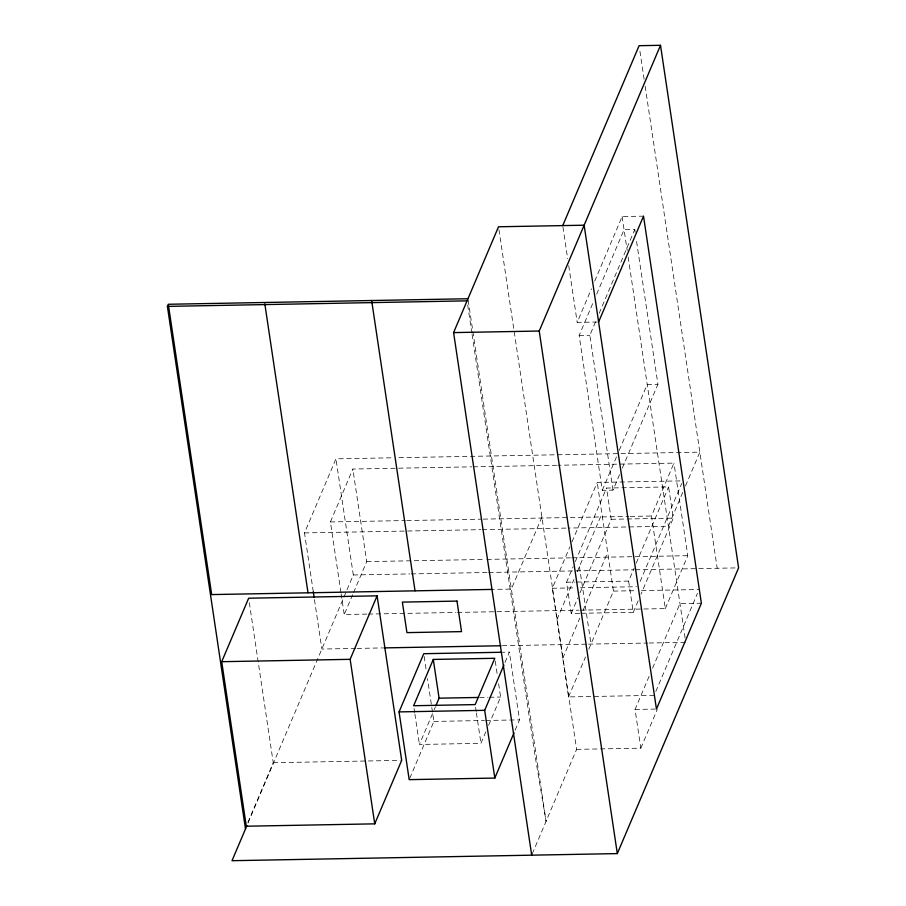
<?xml version="1.0" encoding="UTF-8"?>
<svg xmlns="http://www.w3.org/2000/svg" width="906" height="906" viewBox="0 0 906 906"><rect width="100%" height="100%" fill="white"/><g stroke="black" fill="none" stroke-linecap="round" stroke-linejoin="round"><path stroke-width="0.68" stroke-dasharray="4.53 3.4" d="M313.283 591.686L304.507 532.921L335.956 458.844L392.366 457.802M340.939 592.411L330.407 521.947L352.864 469.036L471.675 466.839M247.95 822.331L273.25 762.716L248.663 598.209M248.006 823.044L343.374 598.368M343.929 597.065L353.306 574.97L335.956 458.844M366.873 614.098L344.235 614.517L353 593.872M353.555 592.581L366.704 561.607L352.864 469.036M597.258 322.004L577.201 322.366L591.437 288.81M594.721 281.075L622.116 216.545L643.52 216.149M619.568 474.619L613 490.112L602.297 490.305L579.149 335.469L593.396 301.913M596.68 294.178L624.075 229.648L634.778 229.445L635.197 232.242M613 490.112L589.851 335.277L596.431 319.784M599.172 313.34L634.778 229.445M485.865 731.765L480.961 743.339L419.421 744.472L433.623 711.04M434.167 709.749L435.254 707.178M409.739 778.356L433.895 721.436L427.485 678.583M541.901 517.1L511.358 589.059L493.215 589.398M504.993 662.467L509.387 652.116L502.377 652.252M488.594 725.332L500.61 697.042L498.334 681.822M654.166 695.344L568.549 696.929L552.309 588.266L569.84 546.975M572.026 541.811L597.224 482.445L680.044 480.916M602.297 490.305L617.088 455.458M619.274 450.305L647.212 384.484L657.915 384.28L636.238 239.218M579.693 613.305L571.233 613.464L566.556 582.23L573.136 566.748M575.321 561.584L606.533 488.051L668.594 486.907L673.271 518.141L640.961 594.257M556.975 619.511L573.962 579.5M577.247 571.754L601.901 513.679M622.309 468.175L657.915 384.28M515.118 730.213L519.512 719.862L509.387 652.116M571.233 613.464L577.802 597.983M579.987 592.818L611.21 519.285L606.533 488.051M562.762 658.22L579.738 618.209M583.034 610.463L607.677 552.388M568.549 696.929L585.525 656.918M588.809 649.172L613.464 591.097L597.224 482.445M580.452 610.168L665.321 608.606L651.482 516.024L673.951 463.113L557.96 465.254M581.097 613.283L633.294 612.32L628.617 581.086L634.098 568.187M636.284 563.022L668.594 486.907M640.123 581.527L681.754 483.442M682.739 492.422L668.402 526.216L568.255 528.062M685.502 485.933L699.84 452.139L398.006 457.7M633.294 612.32L638.22 600.712M532.241 853.882L576.612 749.353L498.934 229.569M665.321 608.606L687.779 555.684L673.951 463.113M576.612 749.353L640.836 748.163L635.049 709.455L649.84 674.619M652.58 668.164L679.964 603.634L701.38 603.237M655.808 691.471L697.45 593.396M640.836 748.163L657.269 709.455M579.149 335.469L589.851 335.277M473.091 466.817L556.544 465.276M330.407 521.947L405.367 520.565M406.783 520.542L481.754 519.161M483.17 519.127L628.855 516.443M630.27 516.42L651.482 516.024M611.21 519.285L673.271 518.141M304.507 532.921L480.814 529.67M482.219 529.648L566.85 528.085M366.704 561.607L485.514 559.421M486.93 559.387L570.384 557.847M571.799 557.824L687.779 555.684M353.306 574.97L409.727 573.928M411.131 573.906L487.303 572.501M488.708 572.479L633.985 569.795M635.389 569.772L735.932 567.915M566.556 582.23L575.027 582.071M576.431 582.048L628.617 581.086M552.309 588.266L574.766 587.858M580.384 587.756L636.522 586.714M613.464 591.097L635.921 590.689M641.539 590.576L699.092 589.523M368.289 614.075L455.978 612.456M457.394 612.433L579.036 610.191M355.707 648.424L321.856 649.047L314.337 598.685M357.123 648.402L382.513 647.926M502.4 645.718L587.02 644.166M588.436 644.132L647.677 643.045M649.081 643.022L685.751 642.343M479.636 697.427L488.017 697.28M489.421 697.258L500.61 697.042M635.049 709.455L655.117 709.092M433.895 721.436L484.427 720.508M485.831 720.485L519.512 719.862M273.25 762.716L400.271 760.372M639.942 51.28L644.109 79.218M645.151 86.195L717.201 568.266M622.116 216.545L627.201 250.566M628.164 256.998L685.14 638.198M562.943 226.976L567.688 258.776M568.73 265.685L577.201 322.366M579.432 566.59L591.006 644.007M468.175 300.135L546.069 821.312L535.05 755.683L472.094 334.45M467.7 305.062L471.879 333.046M495.231 661.063L497.088 673.52M475.582 707.36L476.205 711.516M476.409 712.897L480.961 743.339M424.178 656.465L426.454 671.674M414.053 708.492L414.665 712.648M414.88 714.03L419.421 744.472M341.143 593.792L344.235 614.517"/><path stroke-width="1.36" d="M245.492 828.956L167.395 306.387L168.29 304.269L467.972 298.742M221.71 661.697L248.663 598.209L377.1 595.842L401.686 760.349L374.733 823.848L246.296 826.215L221.71 661.697L350.146 659.33L377.1 595.842M531.697 855.173L453.589 332.604L498.515 226.783L584.144 225.198L656.454 709.07L701.38 603.237L643.52 216.149L598.606 321.981M246.896 825.638L232.015 860.7L617.314 853.599L738.605 567.869L660.508 45.3L639.104 45.696L562.728 225.594M617.314 853.599L539.217 331.03L660.508 45.3M514.019 732.795L494.812 778.061L409.184 779.647L399.059 711.901L423.77 653.702L500.973 652.275M433.283 659.432L413.634 705.729L475.163 704.596L494.812 658.3L433.283 659.432L439.082 698.175L435.797 705.899M494.812 778.061L484.687 710.327L503.895 665.061M167.395 306.387L467.066 300.86M453.589 332.604L539.217 331.03M491.811 589.421L211.676 594.585L168.505 305.662M383.918 647.903L500.984 645.752M439.082 698.175L478.232 697.461M399.059 711.901L484.687 710.327M371.641 300.52L415.039 590.837M350.146 659.33L374.733 823.848M313.283 591.686L314.122 597.28M264.824 303.884L308.006 592.807M456.986 601.097L402.366 602.105L406.93 632.626L461.55 631.618L456.986 601.097"/></g></svg>
